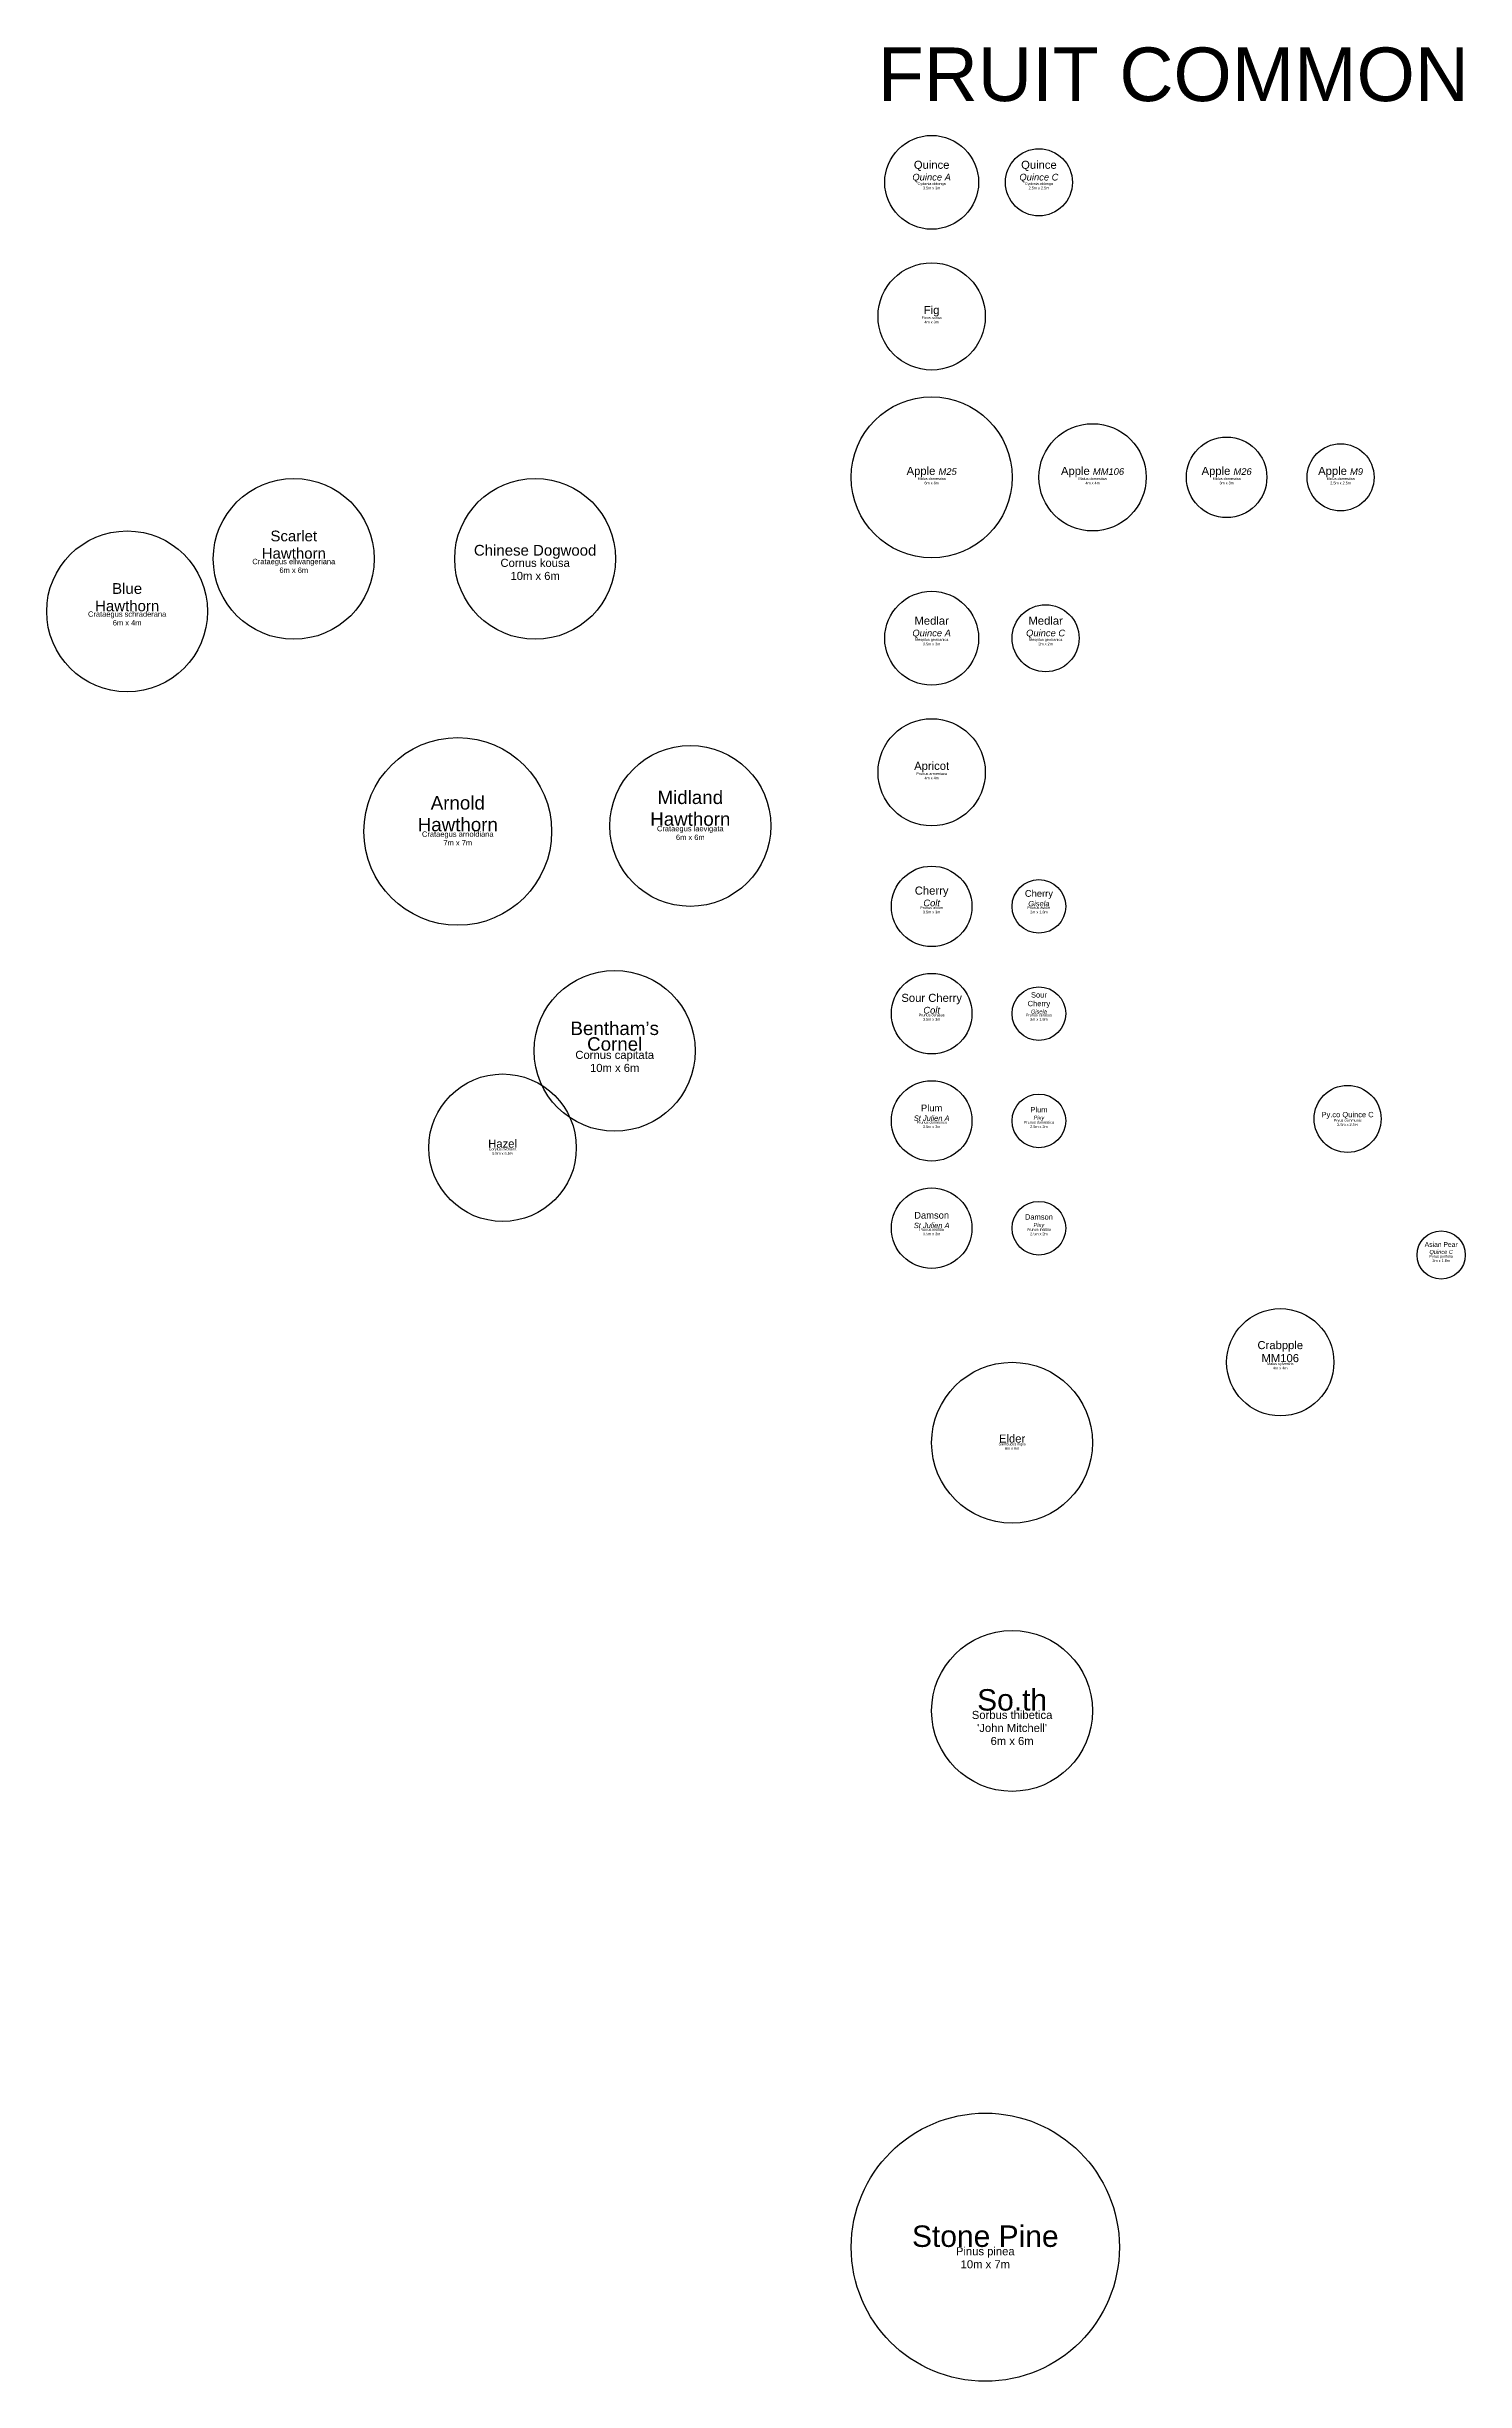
# Model space of a CAD drawing. Header units: metres. Extents: x -26 to 147, y -53 to 52.
# Drawn here: x -26 to 26.9, y -35 to 52.1 of the extents above; entities that cross this region are included whole.
import ezdxf

# ---------------------------------------------------------------- set-up
doc = ezdxf.new("R2010")
doc.units = ezdxf.units.M
for name, color, linetype, lineweight, true_color in [('Label', 6, 'Continuous', 25, 0xff00ff), ('Plant - Tree', 3, 'Continuous', 25, 0x00ff00), ('Plant label', 30, 'Continuous', 25, 0xff7f00)]:
    doc.layers.add(name, color=color, linetype=linetype, lineweight=lineweight, true_color=true_color)
doc.styles.add('textstyle17', font='')
doc.styles.add('textstyle18', font='')
doc.styles.add('textstyle19', font='')
doc.styles.add('textstyle20', font='')
doc.styles.add('textstyle21', font='')
doc.styles.add('textstyle22', font='')
doc.styles.add('textstyle23', font='')
doc.styles.add('textstyle24', font='')
doc.styles.add('textstyle25', font='')
doc.styles.add('textstyle26', font='')
doc.styles.add('textstyle27', font='')
doc.styles.add('textstyle28', font='')
doc.styles.add('textstyle29', font='')
doc.styles.add('textstyle30', font='')
doc.styles.add('textstyle31', font='')
doc.styles.add('textstyle32', font='')
doc.styles.add('textstyle33', font='')
doc.styles.add('textstyle34', font='')
doc.styles.add('textstyle39', font='')
doc.styles.add('textstyle40', font='')
doc.styles.add('textstyle45', font='')
doc.styles.add('textstyle46', font='')
doc.styles.add('textstyle47', font='')
doc.styles.add('textstyle48', font='')
doc.styles.add('textstyle49', font='')
doc.styles.add('textstyle50', font='')
doc.styles.add('textstyle51', font='')
doc.styles.add('textstyle52', font='')
doc.styles.add('textstyle53', font='')
doc.styles.add('textstyle54', font='')
doc.styles.add('textstyle55', font='')
doc.styles.add('textstyle56', font='')
doc.styles.add('textstyle57', font='')
doc.styles.add('textstyle58', font='')
doc.styles.add('textstyle59', font='')
doc.styles.add('textstyle60', font='')
doc.styles.add('textstyle61', font='')
doc.styles.add('textstyle62', font='')
doc.styles.add('textstyle63', font='')
doc.styles.add('textstyle64', font='')
doc.styles.add('textstyle65', font='')
doc.styles.add('textstyle66', font='')
doc.styles.add('textstyle67', font='')
doc.styles.add('textstyle68', font='')
doc.styles.add('textstyle69', font='')
doc.styles.add('textstyle70', font='')
doc.styles.add('textstyle71', font='')
doc.styles.add('textstyle72', font='')
doc.styles.add('textstyle73', font='')
doc.styles.add('textstyle74', font='')
doc.styles.add('textstyle77', font='')
doc.styles.add('textstyle78', font='')
doc.styles.add('textstyle79', font='')
doc.styles.add('textstyle80', font='')
doc.styles.add('textstyle85', font='')
doc.styles.add('textstyle86', font='')
doc.styles.add('textstyle89', font='')
doc.styles.add('textstyle90', font='')
doc.styles.add('textstyle93', font='')
doc.styles.add('textstyle94', font='')
doc.styles.add('textstyle95', font='')
doc.styles.add('textstyle96', font='')
doc.styles.add('textstyle97', font='')
doc.styles.get('textstyle17').set_extended_font_data('Arial')
doc.styles.get('textstyle18').set_extended_font_data('Arial')
doc.styles.get('textstyle19').set_extended_font_data('Arial')
doc.styles.get('textstyle20').set_extended_font_data('Arial')
doc.styles.get('textstyle21').set_extended_font_data('Arial')
doc.styles.get('textstyle22').set_extended_font_data('Arial')
doc.styles.get('textstyle23').set_extended_font_data('Arial')
doc.styles.get('textstyle24').set_extended_font_data('Arial')
doc.styles.get('textstyle25').set_extended_font_data('Arial')
doc.styles.get('textstyle26').set_extended_font_data('Arial')
doc.styles.get('textstyle27').set_extended_font_data('Arial')
doc.styles.get('textstyle28').set_extended_font_data('Arial')
doc.styles.get('textstyle29').set_extended_font_data('Arial')
doc.styles.get('textstyle30').set_extended_font_data('Arial')
doc.styles.get('textstyle31').set_extended_font_data('Arial')
doc.styles.get('textstyle32').set_extended_font_data('Arial')
doc.styles.get('textstyle33').set_extended_font_data('Arial')
doc.styles.get('textstyle34').set_extended_font_data('Arial')
doc.styles.get('textstyle39').set_extended_font_data('Arial')
doc.styles.get('textstyle40').set_extended_font_data('Arial')
doc.styles.get('textstyle45').set_extended_font_data('Arial')
doc.styles.get('textstyle46').set_extended_font_data('Arial')
doc.styles.get('textstyle47').set_extended_font_data('Arial')
doc.styles.get('textstyle48').set_extended_font_data('Arial')
doc.styles.get('textstyle49').set_extended_font_data('Arial')
doc.styles.get('textstyle50').set_extended_font_data('Arial')
doc.styles.get('textstyle51').set_extended_font_data('Arial')
doc.styles.get('textstyle52').set_extended_font_data('Arial')
doc.styles.get('textstyle53').set_extended_font_data('Arial')
doc.styles.get('textstyle54').set_extended_font_data('Arial')
doc.styles.get('textstyle55').set_extended_font_data('Arial')
doc.styles.get('textstyle56').set_extended_font_data('Arial')
doc.styles.get('textstyle57').set_extended_font_data('Arial')
doc.styles.get('textstyle58').set_extended_font_data('Arial')
doc.styles.get('textstyle59').set_extended_font_data('Arial')
doc.styles.get('textstyle60').set_extended_font_data('Arial')
doc.styles.get('textstyle61').set_extended_font_data('Arial')
doc.styles.get('textstyle62').set_extended_font_data('Arial')
doc.styles.get('textstyle63').set_extended_font_data('Arial')
doc.styles.get('textstyle64').set_extended_font_data('Arial')
doc.styles.get('textstyle65').set_extended_font_data('Arial')
doc.styles.get('textstyle66').set_extended_font_data('Arial')
doc.styles.get('textstyle67').set_extended_font_data('Arial')
doc.styles.get('textstyle68').set_extended_font_data('Arial')
doc.styles.get('textstyle69').set_extended_font_data('Arial')
doc.styles.get('textstyle70').set_extended_font_data('Arial')
doc.styles.get('textstyle71').set_extended_font_data('Arial')
doc.styles.get('textstyle72').set_extended_font_data('Arial')
doc.styles.get('textstyle73').set_extended_font_data('Arial')
doc.styles.get('textstyle74').set_extended_font_data('Arial')
doc.styles.get('textstyle77').set_extended_font_data('Arial')
doc.styles.get('textstyle78').set_extended_font_data('Arial')
doc.styles.get('textstyle79').set_extended_font_data('Arial')
doc.styles.get('textstyle80').set_extended_font_data('Arial')
doc.styles.get('textstyle85').set_extended_font_data('Arial')
doc.styles.get('textstyle86').set_extended_font_data('Arial')
doc.styles.get('textstyle89').set_extended_font_data('Arial')
doc.styles.get('textstyle90').set_extended_font_data('Arial')
doc.styles.get('textstyle93').set_extended_font_data('Arial')
doc.styles.get('textstyle94').set_extended_font_data('Arial')
doc.styles.get('textstyle95').set_extended_font_data('Arial')
doc.styles.get('textstyle96').set_extended_font_data('Arial')
doc.styles.get('textstyle97').set_extended_font_data('Arial')

# ---------------------------------------------------------------- blocks, each defined once
blk = doc.blocks.new('Tree - Cornus kousa')
at = {"layer": 'Plant - Tree'}
blk.add_circle((0, 0), 3, dxfattribs=at)
at = {"layer": 'Plant - Tree', "insert": (0, 0), "char_height": 0.4, "attachment_point": 8, "line_spacing_factor": 0.971628, "style": 'textstyle20'}
blk.add_mtext('\\c32767;Chinese Dogwood', dxfattribs=at)
at = {"layer": 'Plant label', "insert": (0, 0), "char_height": 0.3, "attachment_point": 2, "line_spacing_factor": 0.971628, "style": 'textstyle19'}
blk.add_mtext('\\c32767;Cornus kousa\\P10m x 6m', dxfattribs=at)
blk = doc.blocks.new('Tree - Crataegus ellwangeriana')
at = {"layer": 'Plant - Tree'}
blk.add_circle((0, 0), 3, dxfattribs=at)
at = {"layer": 'Plant - Tree', "color": 30, "true_color": 0xff7f00, "insert": (0, 0), "char_height": 0.4, "attachment_point": 8, "line_spacing_factor": 0.971628, "style": 'textstyle26'}
blk.add_mtext('Scarlet\\PHawthorn', dxfattribs=at)
at = {"layer": 'Plant label', "insert": (0, 0), "char_height": 0.2, "attachment_point": 2, "line_spacing_factor": 0.971628, "style": 'textstyle25'}
blk.add_mtext('\\c32767;Crataegus ellwangeriana\\P6m x 6m', dxfattribs=at)
blk = doc.blocks.new('Tree - Crataegus schraderana')
at = {"layer": 'Plant - Tree'}
blk.add_circle((0, 0), 3, dxfattribs=at)
at = {"layer": 'Plant - Tree', "color": 30, "true_color": 0xff7f00, "insert": (0, 0), "char_height": 0.4, "attachment_point": 8, "line_spacing_factor": 0.971628, "style": 'textstyle30'}
blk.add_mtext('Blue\\PHawthorn', dxfattribs=at)
at = {"layer": 'Plant label', "insert": (0, 0), "char_height": 0.2, "attachment_point": 2, "line_spacing_factor": 0.971628, "style": 'textstyle29'}
blk.add_mtext('\\c32767;Crataegus schraderana\\P6m x 4m', dxfattribs=at)
blk = doc.blocks.new('Tree - Cornus capitata')
at = {"layer": 'Plant - Tree'}
blk.add_circle((0, 0), 3, dxfattribs=at)
at = {"layer": 'Plant - Tree', "insert": (0, 0), "char_height": 0.5, "attachment_point": 8, "line_spacing_factor": 0.7, "style": 'textstyle18'}
blk.add_mtext('\\c32767;Bentham’s\\PCornel', dxfattribs=at)
at = {"layer": 'Plant label', "insert": (0, 0), "char_height": 0.3, "attachment_point": 2, "line_spacing_factor": 0.971628, "style": 'textstyle17'}
blk.add_mtext('\\c32767;Cornus capitata\\P10m x 6m', dxfattribs=at)
blk = doc.blocks.new('Tree - Crataegus laevigata')
at = {"layer": 'Plant - Tree'}
blk.add_circle((0, 0), 3, dxfattribs=at)
at = {"layer": 'Plant - Tree', "insert": (0, 0), "char_height": 0.5, "attachment_point": 8, "line_spacing_factor": 0.971628, "style": 'textstyle28'}
blk.add_mtext('\\c32767;Midland\\PHawthorn', dxfattribs=at)
at = {"layer": 'Plant label', "insert": (0, 0), "char_height": 0.2, "attachment_point": 2, "line_spacing_factor": 0.971628, "style": 'textstyle27'}
blk.add_mtext('\\c32767;Crataegus laevigata\\P6m x 6m', dxfattribs=at)
blk = doc.blocks.new('Tree - Crataegus arnoldiana')
at = {"layer": 'Plant - Tree'}
blk.add_circle((0, 0), 3.5, dxfattribs=at)
at = {"layer": 'Plant - Tree', "insert": (0, 0), "char_height": 0.5, "attachment_point": 8, "line_spacing_factor": 0.971628, "style": 'textstyle24'}
blk.add_mtext('\\c32767;Arnold\\PHawthorn', dxfattribs=at)
at = {"layer": 'Plant label', "insert": (0, 0), "char_height": 0.2, "attachment_point": 2, "line_spacing_factor": 0.971628, "style": 'textstyle23'}
blk.add_mtext('\\c32767;Crataegus arnoldiana\\P7m x 7m', dxfattribs=at)
blk = doc.blocks.new('Tree - Corylus avellana')
at = {"layer": 'Plant - Tree'}
blk.add_circle((0, 0), 2.75, dxfattribs=at)
at = {"layer": 'Plant - Tree', "insert": (0, 0), "char_height": 0.3, "attachment_point": 8, "line_spacing_factor": 0.971628, "style": 'textstyle22'}
blk.add_mtext('\\c32767;Hazel', dxfattribs=at)
at = {"layer": 'Plant label', "insert": (0, 0), "char_height": 0.1, "attachment_point": 2, "line_spacing_factor": 0.971628, "style": 'textstyle21'}
blk.add_mtext('\\c32767;Corylus avellana\\P5.5m x 5.5m', dxfattribs=at)
blk = doc.blocks.new('Tree - Malus domestica M25')
at = {"layer": 'Plant - Tree'}
blk.add_circle((0, 0), 3, dxfattribs=at)
at = {"layer": 'Plant - Tree', "insert": (0, 0), "char_height": 0.3, "attachment_point": 8, "line_spacing_factor": 0.971628, "style": 'textstyle48'}
blk.add_mtext('\\c32767;Apple \\fArial|b0|i1|c0|p0;\\H0.250001;M25', dxfattribs=at)
at = {"layer": 'Plant label', "insert": (0, 0), "char_height": 0.1, "attachment_point": 2, "line_spacing_factor": 0.971628, "style": 'textstyle47'}
blk.add_mtext('\\c32767;Malus domestica\\P6m x 6m', dxfattribs=at)
blk = doc.blocks.new('Tree - Mespilus germanica Quince C')
at = {"layer": 'Plant - Tree'}
blk.add_circle((0, 0), 1.25, dxfattribs=at)
at = {"layer": 'Plant - Tree', "insert": (0, 0), "char_height": 0.2, "attachment_point": 8, "line_spacing_factor": 0.971628, "style": 'textstyle58'}
blk.add_mtext('\\c32767;\\H0.3;Medlar\\H0.2;\\P\\fArial|b0|i1|c0|p0;\\H0.25;Quince C', dxfattribs=at)
at = {"layer": 'Plant label', "insert": (0, 0), "char_height": 0.1, "attachment_point": 2, "line_spacing_factor": 0.971628, "style": 'textstyle57'}
blk.add_mtext('\\c32767;Mespilus germanica\\P2m x 2m', dxfattribs=at)
blk = doc.blocks.new('Tree - Malus sylvestris')
at = {"layer": 'Plant - Tree'}
blk.add_circle((0, 0), 2, dxfattribs=at)
at = {"layer": 'Plant - Tree', "insert": (0, 0), "char_height": 0.3, "attachment_point": 8, "line_spacing_factor": 0.971628, "style": 'textstyle54'}
blk.add_mtext('\\c32767;Crabpple \\PMM106', dxfattribs=at)
at = {"layer": 'Plant label', "insert": (0, 0), "char_height": 0.1, "attachment_point": 2, "line_spacing_factor": 0.971628, "style": 'textstyle53'}
blk.add_mtext('\\c32767;Malus sylvestris\\P4m x 4m', dxfattribs=at)
blk = doc.blocks.new('Tree - Prunus domestica St Julien A')
at = {"layer": 'Plant - Tree'}
blk.add_circle((0, 0), 1.5, dxfattribs=at)
at = {"layer": 'Plant - Tree', "insert": (0, 0), "char_height": 0.25, "attachment_point": 8, "line_spacing_factor": 0.971628, "style": 'textstyle74'}
blk.add_mtext('\\c32767;Plum\\P\\fArial|b0|i1|c0|p0;\\H0.2;St Julien A', dxfattribs=at)
at = {"layer": 'Plant label', "insert": (0, 0), "char_height": 0.1, "attachment_point": 2, "line_spacing_factor": 0.971628, "style": 'textstyle73'}
blk.add_mtext('\\c32767;Prunus domestica\\P3.5m x 3m', dxfattribs=at)
blk = doc.blocks.new('Tree - Prunus domestica Pixy')
at = {"layer": 'Plant - Tree'}
blk.add_circle((0, 0), 1, dxfattribs=at)
at = {"layer": 'Plant - Tree', "insert": (0, 0), "char_height": 0.25, "attachment_point": 8, "line_spacing_factor": 0.971628, "style": 'textstyle72'}
blk.add_mtext('\\c32767;\\H0.2;Plum\\H0.25;\\P\\fArial|b0|i1|c0|p0;\\H0.15;Pixy', dxfattribs=at)
at = {"layer": 'Plant label', "insert": (0, 0), "char_height": 0.1, "attachment_point": 2, "line_spacing_factor": 0.971628, "style": 'textstyle71'}
blk.add_mtext('\\c32767;Prunus domestica\\P2.5m x 2m', dxfattribs=at)
blk = doc.blocks.new('Tree - Prunus avium Colt')
at = {"layer": 'Plant - Tree', "lineweight": -2}
blk.add_circle((0, 0), 1.5, dxfattribs=at)
at = {"layer": 'Plant - Tree', "insert": (0, 0), "char_height": 0.3, "attachment_point": 8, "line_spacing_factor": 0.971628, "style": 'textstyle64'}
blk.add_mtext('\\c32767;Cherry\\P\\fArial|b0|i1|c0|p0;\\H0.250001;Colt', dxfattribs=at)
at = {"layer": 'Plant label', "insert": (0, 0), "char_height": 0.1, "attachment_point": 2, "line_spacing_factor": 0.971628, "style": 'textstyle63'}
blk.add_mtext('\\c32767;Prunus avium\\P3.5m x 3m', dxfattribs=at)
blk = doc.blocks.new('Tree - Prunus avium Gisela')
at = {"layer": 'Plant - Tree'}
blk.add_circle((0, 0), 1, dxfattribs=at)
at = {"layer": 'Plant - Tree', "insert": (0, 0), "char_height": 0.3, "attachment_point": 8, "line_spacing_factor": 0.971628, "style": 'textstyle66'}
blk.add_mtext('\\c32767;\\H0.250001;Cherry\\P\\fArial|b0|i1|c0|p0;\\H0.2;Gisela', dxfattribs=at)
at = {"layer": 'Plant label', "insert": (0, 0), "char_height": 0.1, "attachment_point": 2, "line_spacing_factor": 0.971628, "style": 'textstyle65'}
blk.add_mtext('\\c32767;Prunus avium\\P2m x 1.8m', dxfattribs=at)
blk = doc.blocks.new('Tree - Cydonia oblonga Quince C')
at = {"layer": 'Plant - Tree'}
blk.add_circle((0, 0), 1.25, dxfattribs=at)
at = {"layer": 'Plant - Tree', "insert": (0, 0), "char_height": 0.2, "attachment_point": 8, "line_spacing_factor": 0.971628, "style": 'textstyle34'}
blk.add_mtext('\\c32767;\\H0.3;Quince\\H0.2;\\P\\fArial|b0|i1|c0|p0;\\H0.25;Quince C', dxfattribs=at)
at = {"layer": 'Plant label', "insert": (0, 0), "char_height": 0.1, "attachment_point": 2, "line_spacing_factor": 0.971628, "style": 'textstyle33'}
blk.add_mtext('\\c32767;Cydonia oblonga\\P2.5m x 2.5m', dxfattribs=at)
blk = doc.blocks.new('Tree - Cydonia oblonga Quince A')
at = {"layer": 'Plant - Tree'}
blk.add_circle((0, 0), 1.75, dxfattribs=at)
at = {"layer": 'Plant - Tree', "insert": (0, 0), "char_height": 0.3, "attachment_point": 8, "line_spacing_factor": 0.971628, "style": 'textstyle32'}
blk.add_mtext('\\c32767;Quince\\P\\fArial|b0|i1|c0|p0;\\H0.250001;Quince A', dxfattribs=at)
at = {"layer": 'Plant label', "insert": (0, 0), "char_height": 0.1, "attachment_point": 2, "line_spacing_factor": 0.971628, "style": 'textstyle31'}
blk.add_mtext('\\c32767;Cydonia oblonga\\P3.5m x 3m', dxfattribs=at)
blk = doc.blocks.new('Tree - Malus domestica MM106')
at = {"layer": 'Plant - Tree'}
blk.add_circle((0, 0), 2, dxfattribs=at)
at = {"layer": 'Plant - Tree', "insert": (0, 0), "char_height": 0.3, "attachment_point": 8, "line_spacing_factor": 0.971628, "style": 'textstyle52'}
blk.add_mtext('\\c32767;Apple \\fArial|b0|i1|c0|p0;\\H0.250001;MM106', dxfattribs=at)
at = {"layer": 'Plant label', "insert": (0, 0), "char_height": 0.1, "attachment_point": 2, "line_spacing_factor": 0.971628, "style": 'textstyle51'}
blk.add_mtext('\\c32767;Malus domestica\\P4m x 4m', dxfattribs=at)
blk = doc.blocks.new('Tree - Ficus carica')
at = {"layer": 'Plant - Tree'}
blk.add_circle((0, 0), 2, dxfattribs=at)
at = {"layer": 'Plant - Tree', "insert": (0, 0), "char_height": 0.3, "attachment_point": 8, "line_spacing_factor": 0.971628, "style": 'textstyle40'}
blk.add_mtext('\\c32767;Fig', dxfattribs=at)
at = {"layer": 'Plant label', "insert": (0, 0), "char_height": 0.1, "attachment_point": 2, "line_spacing_factor": 0.971628, "style": 'textstyle39'}
blk.add_mtext('\\c32767;Ficus carica\\P4m x 3m', dxfattribs=at)
blk = doc.blocks.new('Tree - Sambucus nigra')
at = {"layer": 'Plant - Tree'}
blk.add_circle((0, 0), 3, dxfattribs=at)
at = {"layer": 'Plant - Tree', "insert": (0, 0), "char_height": 0.3, "attachment_point": 8, "line_spacing_factor": 0.971628, "style": 'textstyle94'}
blk.add_mtext('\\c32767;Elder', dxfattribs=at)
at = {"layer": 'Plant label', "insert": (0, 0), "char_height": 0.1, "attachment_point": 2, "line_spacing_factor": 0.971628, "style": 'textstyle93'}
blk.add_mtext('\\c32767;Sambucus nigra\\P6m x 6m', dxfattribs=at)
blk = doc.blocks.new("Tree - Sorbus thibetica 'John Mitchell'")
at = {"layer": 'Plant - Tree'}
blk.add_circle((0, 0), 3, dxfattribs=at)
at = {"layer": 'Plant - Tree', "insert": (0, 0), "char_height": 0.8, "attachment_point": 8, "line_spacing_factor": 0.971628, "style": 'textstyle96'}
blk.add_mtext('\\c32767;So.th', dxfattribs=at)
at = {"layer": 'Plant label', "insert": (0, 0), "char_height": 0.3, "attachment_point": 2, "line_spacing_factor": 0.971628, "style": 'textstyle95'}
blk.add_mtext("\\c32767;Sorbus thibetica\\P'John Mitchell'\\P6m x 6m", dxfattribs=at)
blk = doc.blocks.new('Tree - Pyrus communis Quince C')
at = {"layer": 'Plant - Tree', "lineweight": -2}
blk.add_circle((0, 0), 1.25, dxfattribs=at)
at = {"layer": 'Plant - Tree', "insert": (0, 0), "char_height": 0.2, "attachment_point": 8, "line_spacing_factor": 0.971628, "style": 'textstyle86'}
blk.add_mtext('\\c32767;Py.co Quince C', dxfattribs=at)
at = {"layer": 'Plant label', "insert": (0, 0), "char_height": 0.1, "attachment_point": 2, "line_spacing_factor": 0.971628, "style": 'textstyle85'}
blk.add_mtext('\\c32767;Pryus communis\\P2.5m x 2.5m', dxfattribs=at)
blk = doc.blocks.new('Tree - Pinus pinea')
at = {"layer": 'Plant - Tree'}
blk.add_circle((0, 0), 5, dxfattribs=at)
at = {"layer": 'Plant - Tree', "insert": (0, 0), "char_height": 0.8, "attachment_point": 8, "line_spacing_factor": 0.971628, "style": 'textstyle60'}
blk.add_mtext('\\c32767;Stone Pine', dxfattribs=at)
at = {"layer": 'Plant label', "insert": (0, 0), "char_height": 0.3, "attachment_point": 2, "line_spacing_factor": 0.971628, "style": 'textstyle59'}
blk.add_mtext('\\c32767;Pinus pinea\\P10m x 7m', dxfattribs=at)
blk = doc.blocks.new('Tree - Malus domestica M26')
at = {"layer": 'Plant - Tree'}
blk.add_circle((0, 0), 1.5, dxfattribs=at)
at = {"layer": 'Plant - Tree', "insert": (0, 0), "char_height": 0.3, "attachment_point": 8, "line_spacing_factor": 0.971628, "style": 'textstyle50'}
blk.add_mtext('\\c32767;Apple \\fArial|b0|i1|c0|p0;\\H0.250001;M26', dxfattribs=at)
at = {"layer": 'Plant label', "insert": (0, 0), "char_height": 0.1, "attachment_point": 2, "line_spacing_factor": 0.971628, "style": 'textstyle49'}
blk.add_mtext('\\c32767;Malus domestica\\P3m x 3m', dxfattribs=at)
blk = doc.blocks.new('Tree - Malus domestica M9')
at = {"layer": 'Plant - Tree'}
blk.add_circle((0, 0), 1.25, dxfattribs=at)
at = {"layer": 'Plant - Tree', "insert": (0, 0), "char_height": 0.3, "attachment_point": 8, "line_spacing_factor": 0.971628, "style": 'textstyle46'}
blk.add_mtext('\\c32767;Apple \\fArial|b0|i1|c0|p0;\\H0.250001;M9', dxfattribs=at)
at = {"layer": 'Plant label', "insert": (0, 0), "char_height": 0.1, "attachment_point": 2, "line_spacing_factor": 0.971628, "style": 'textstyle45'}
blk.add_mtext('\\c32767;Malus domestica\\P2.5m x 2.5m', dxfattribs=at)
blk = doc.blocks.new('Tree - Mespilus germanica Quince A')
at = {"layer": 'Plant - Tree'}
blk.add_circle((0, 0), 1.75, dxfattribs=at)
at = {"layer": 'Plant - Tree', "insert": (0, 0), "char_height": 0.3, "attachment_point": 8, "line_spacing_factor": 0.971628, "style": 'textstyle56'}
blk.add_mtext('\\c32767;Medlar\\P\\fArial|b0|i1|c0|p0;\\H0.250001;Quince A', dxfattribs=at)
at = {"layer": 'Plant label', "insert": (0, 0), "char_height": 0.1, "attachment_point": 2, "line_spacing_factor": 0.971628, "style": 'textstyle55'}
blk.add_mtext('\\c32767;Mespilus germanica\\P3.5m x 3m', dxfattribs=at)
blk = doc.blocks.new('Tree - Prunus armeniaca')
at = {"layer": 'Plant - Tree'}
blk.add_circle((0, 0), 2, dxfattribs=at)
at = {"layer": 'Plant - Tree', "insert": (0, 0), "char_height": 0.3, "attachment_point": 8, "line_spacing_factor": 0.971628, "style": 'textstyle62'}
blk.add_mtext('\\c32767;Apricot', dxfattribs=at)
at = {"layer": 'Plant label', "insert": (0, 0), "char_height": 0.1, "attachment_point": 2, "line_spacing_factor": 0.971628, "style": 'textstyle61'}
blk.add_mtext('\\c32767;Prunus armeniaca\\P4m x 4m', dxfattribs=at)
blk = doc.blocks.new('Tree - Prunus cerasus Colt')
at = {"layer": 'Plant - Tree'}
blk.add_circle((0, 0), 1.5, dxfattribs=at)
at = {"layer": 'Plant - Tree', "insert": (0, 0), "char_height": 0.3, "attachment_point": 8, "line_spacing_factor": 0.971628, "style": 'textstyle68'}
blk.add_mtext('\\c32767;Sour Cherry\\P\\fArial|b0|i1|c0|p0;\\H0.250001;Colt', dxfattribs=at)
at = {"layer": 'Plant label', "insert": (0, 0), "char_height": 0.1, "attachment_point": 2, "line_spacing_factor": 0.971628, "style": 'textstyle67'}
blk.add_mtext('\\c32767;Prunus cerasus\\P3.5m x 3m', dxfattribs=at)
blk = doc.blocks.new('Tree - Prunus cerasus Gisela')
at = {"layer": 'Plant - Tree'}
blk.add_circle((0, 0), 1, dxfattribs=at)
at = {"layer": 'Plant - Tree', "insert": (0, 0), "char_height": 0.3, "attachment_point": 8, "line_spacing_factor": 0.971628, "style": 'textstyle70'}
blk.add_mtext('\\c32767;\\H0.2;Sour\\PCherry\\P\\fArial|b0|i1|c0|p0;\\H0.15;Gisela', dxfattribs=at)
at = {"layer": 'Plant label', "insert": (0, 0), "char_height": 0.1, "attachment_point": 2, "line_spacing_factor": 0.971628, "style": 'textstyle69'}
blk.add_mtext('\\c32767;Prunus cerasus\\P2m x 1.8m', dxfattribs=at)
blk = doc.blocks.new('Tree - Prunus insititia St Julien A')
at = {"layer": 'Plant - Tree'}
blk.add_circle((0, 0), 1.5, dxfattribs=at)
at = {"layer": 'Plant - Tree', "insert": (0, 0), "char_height": 0.25, "attachment_point": 8, "line_spacing_factor": 0.971628, "style": 'textstyle80'}
blk.add_mtext('\\c32767;Damson\\P\\fArial|b0|i1|c0|p0;\\H0.2;St Julien A', dxfattribs=at)
at = {"layer": 'Plant label', "insert": (0, 0), "char_height": 0.1, "attachment_point": 2, "line_spacing_factor": 0.971628, "style": 'textstyle79'}
blk.add_mtext('\\c32767;Prunus insititia\\P3.5m x 3m', dxfattribs=at)
blk = doc.blocks.new('Tree - Prunus insititia Pixy')
at = {"layer": 'Plant - Tree'}
blk.add_circle((0, 0), 1, dxfattribs=at)
at = {"layer": 'Plant - Tree', "insert": (0, 0), "char_height": 0.25, "attachment_point": 8, "line_spacing_factor": 0.971628, "style": 'textstyle78'}
blk.add_mtext('\\c32767;\\H0.2;Damson\\H0.25;\\P\\fArial|b0|i1|c0|p0;\\H0.15;Pixy', dxfattribs=at)
at = {"layer": 'Plant label', "insert": (0, 0), "char_height": 0.1, "attachment_point": 2, "line_spacing_factor": 0.971628, "style": 'textstyle77'}
blk.add_mtext('\\c32767;Prunus insititia\\P2.5m x 2m', dxfattribs=at)
blk = doc.blocks.new('Tree - Pyrus pyrifolia Quince C')
at = {"layer": 'Plant - Tree'}
blk.add_circle((0, 0), 0.9, dxfattribs=at)
at = {"layer": 'Plant - Tree', "insert": (0, 0), "char_height": 0.12, "attachment_point": 8, "line_spacing_factor": 0.971628, "style": 'textstyle90'}
blk.add_mtext('\\c32767;\\H0.18;Asian Pear\\H0.12;\\P\\fArial|b0|i1|c0|p0;\\H0.15;Quince C', dxfattribs=at)
at = {"layer": 'Plant label', "insert": (0, 0), "char_height": 0.1, "attachment_point": 2, "line_spacing_factor": 0.971628, "style": 'textstyle89'}
blk.add_mtext('\\c32767;Pyrus pyrifolia\\P2m x 1.8m', dxfattribs=at)

msp = doc.modelspace()

# ---------------------------------------------------------------- block references
at = {"layer": 'Label'}
for name, p in [('Tree - Prunus domestica Pixy', (11, 12)), ('Tree - Prunus insititia St Julien A', (7, 8)), ('Tree - Prunus insititia Pixy', (11, 8)), ('Tree - Pyrus pyrifolia Quince C', (26, 7))]:
    msp.add_blockref(name, p, dxfattribs=at)
at = {"layer": 'Plant - Tree'}
for name, p in [('Tree - Cydonia oblonga Quince A', (7, 47)), ('Tree - Cydonia oblonga Quince C', (11, 47)), ('Tree - Ficus carica', (7, 42)), ('Tree - Malus domestica M25', (7, 36)), ('Tree - Malus domestica MM106', (13, 36)), ('Tree - Malus domestica M26', (18, 36)), ('Tree - Malus domestica M9', (22.25, 36)), ('Tree - Crataegus ellwangeriana', (-16.786, 32.96)), ('Tree - Cornus kousa', (-7.786, 32.96)), ('Tree - Crataegus schraderana', (-23, 31)), ('Tree - Mespilus germanica Quince A', (7, 30)), ('Tree - Mespilus germanica Quince C', (11.25, 30)), ('Tree - Prunus armeniaca', (7, 25)), ('Tree - Crataegus arnoldiana', (-10.67, 22.795)), ('Tree - Crataegus laevigata', (-2, 23)), ('Tree - Prunus avium Colt', (7, 20)), ('Tree - Prunus avium Gisela', (11, 20)), ('Tree - Cornus capitata', (-4.819, 14.613)), ('Tree - Prunus cerasus Colt', (7, 16)), ('Tree - Prunus cerasus Gisela', (11, 16)), ('Tree - Corylus avellana', (-9, 11)), ('Tree - Prunus domestica St Julien A', (7, 12)), ('Tree - Pyrus communis Quince C', (22.51, 12.076)), ('Tree - Malus sylvestris', (20, 3)), ('Tree - Sambucus nigra', (10, 0)), ("Tree - Sorbus thibetica 'John Mitchell'", (10, -10)), ('Tree - Pinus pinea', (9, -30))]:
    msp.add_blockref(name, p, dxfattribs=at)

# ---------------------------------------------------------------- texts
at = {"layer": 'Label', "insert": (5, 50), "char_height": 2, "attachment_point": 7, "line_spacing_factor": 0.971628, "style": 'textstyle97'}
msp.add_mtext('FRUIT COMMON', dxfattribs=at)

doc.saveas('drawing.dxf')
